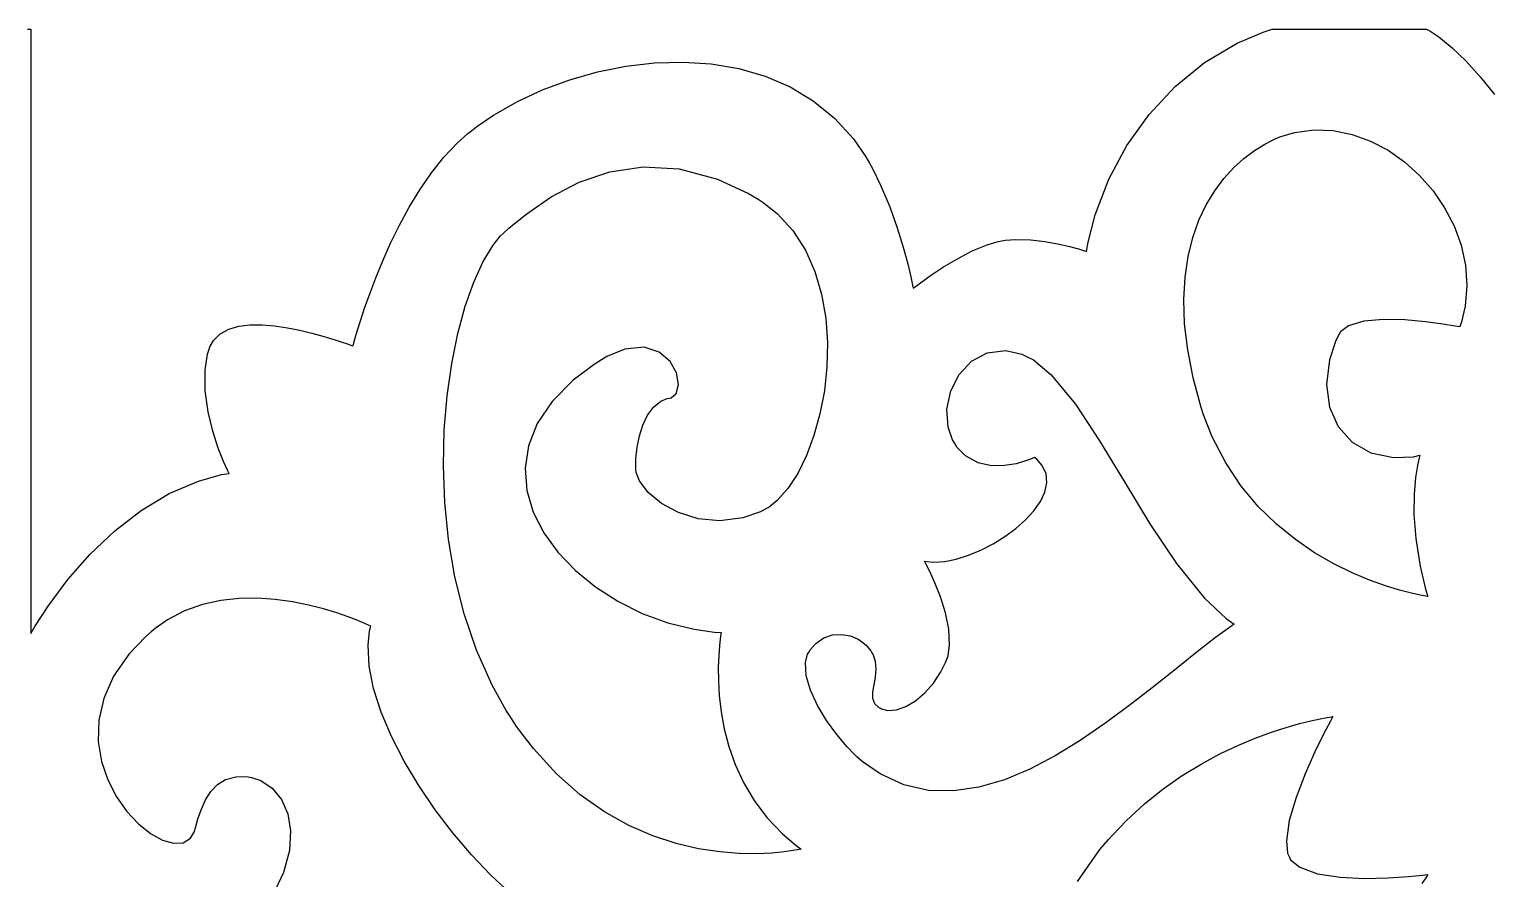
# Model space of a CAD drawing. Extents: x 0 to 750, y 0 to 1216.
# Drawn here: x 187.2 to 425.6, y 740.3 to 878.9 of the extents above; entities that cross this region are included whole.
import ezdxf

# ---------------------------------------------------------------- set-up
doc = ezdxf.new("R2010")
doc.units = 0
doc.layers.get('0').update_dxf_attribs({"linetype": 'CONTINUOUS'})

msp = doc.modelspace()

# ---------------------------------------------------------------- linework, layer by layer
at = {"color": 250}
for p, q in [((186.98, 878.939), (187.519, 878.939)), ((187.519, 878.939), (187.519, 878.939)), ((187.519, 878.939), (187.519, 878.939)), ((187.519, 878.939), (187.519, 877.831)), ((187.519, 877.831), (187.519, 874.702)), ((384.242, 876.642), (388.5, 878.484)), ((388.5, 878.484), (389.968, 878.939)), ((389.968, 878.939), (389.968, 878.939)), ((389.968, 878.939), (391.047, 878.939)), ((391.047, 878.939), (393.898, 878.939)), ((393.898, 878.939), (397.926, 878.939)), ((397.926, 878.939), (402.544, 878.939)), ((402.544, 878.939), (407.166, 878.939)), ((407.166, 878.939), (411.194, 878.939)), ((411.194, 878.939), (414.041, 878.939)), ((414.041, 878.939), (415.124, 878.939)), ((415.124, 878.939), (415.124, 878.939)), ((415.124, 878.939), (415.646, 878.664)), ((415.646, 878.664), (417.128, 877.669)), ((417.128, 877.669), (419.301, 875.905)), ((378.943, 873.481), (384.242, 876.642)), ((419.301, 875.905), (421.573, 873.711)), ((187.519, 874.702), (187.519, 869.841)), ((279.952, 871.982), (284.573, 872.906)), ((284.573, 872.906), (289.238, 873.442)), ((289.238, 873.442), (293.893, 873.573)), ((293.893, 873.573), (298.483, 873.27)), ((298.483, 873.27), (302.956, 872.508)), ((302.956, 872.508), (307.256, 871.269)), ((374.138, 869.569), (378.943, 873.481)), ((421.573, 873.711), (423.894, 871.142)), ((271.059, 869.075), (275.43, 870.698)), ((275.43, 870.698), (279.952, 871.982)), ((307.256, 871.269), (311.331, 869.53)), ((423.894, 871.142), (426.194, 868.26)), ((187.519, 869.841), (187.519, 863.537)), ((266.896, 867.138), (271.059, 869.075)), ((311.331, 869.53), (315.123, 867.262)), ((369.888, 865.018), (374.138, 869.569)), ((262.992, 864.909), (266.896, 867.138)), ((315.123, 867.262), (318.581, 864.443)), ((187.519, 863.537), (187.519, 856.075)), ((259.405, 862.415), (260.27, 863.078)), ((260.27, 863.078), (262.992, 864.909)), ((318.581, 864.443), (321.651, 861.056)), ((366.25, 859.938), (369.888, 865.018)), ((257.067, 860.393), (258.793, 861.945)), ((258.793, 861.945), (259.405, 862.415)), ((321.651, 861.056), (323.698, 858.107)), ((388.772, 860.203), (390.017, 860.841)), ((390.017, 860.841), (390.447, 861.028)), ((390.447, 861.028), (391.199, 861.353)), ((391.199, 861.353), (393.573, 862.062)), ((393.573, 862.062), (396.734, 862.499)), ((396.734, 862.499), (399.884, 862.39)), ((399.884, 862.39), (402.982, 861.773)), ((402.982, 861.773), (405.984, 860.693)), ((405.984, 860.693), (408.845, 859.19)), ((254.881, 858.068), (257.067, 860.393)), ((323.698, 858.107), (324.277, 857.067)), ((363.298, 854.445), (366.25, 859.938)), ((385.36, 857.867), (387.064, 859.151)), ((387.064, 859.151), (388.772, 860.203)), ((408.845, 859.19), (411.529, 857.306)), ((187.519, 856.075), (187.519, 847.746)), ((252.843, 855.504), (254.881, 858.068)), ((281.934, 855.684), (287.376, 856.488)), ((287.376, 856.488), (293.23, 856.16)), ((293.23, 856.16), (299.478, 854.467)), ((324.277, 857.067), (324.761, 856.199)), ((324.761, 856.199), (326.074, 853.507)), ((382.083, 854.583), (383.688, 856.35)), ((383.688, 856.35), (385.36, 857.867)), ((411.529, 857.306), (413.992, 855.091)), ((250.954, 852.756), (252.843, 855.504)), ((272.343, 851.577), (276.918, 853.969)), ((276.918, 853.969), (281.934, 855.684)), ((299.478, 854.467), (304.534, 852.145)), ((326.074, 853.507), (327.582, 849.94)), ((361.086, 848.653), (363.298, 854.445)), ((380.584, 852.565), (382.083, 854.583)), ((413.992, 855.091), (416.186, 852.579)), ((249.216, 849.884), (250.954, 852.756)), ((268.224, 848.727), (272.343, 851.577)), ((304.534, 852.145), (306.108, 851.186)), ((306.108, 851.186), (306.935, 850.685)), ((379.215, 850.293), (380.584, 852.565)), ((416.186, 852.579), (418.073, 849.817)), ((247.627, 846.949), (249.216, 849.884)), ((265.456, 846.458), (268.224, 848.727)), ((306.935, 850.685), (309.226, 848.857)), ((309.226, 848.857), (311.792, 846.067)), ((327.582, 849.94), (328.816, 846.508)), ((359.925, 844.18), (361.086, 848.653)), ((378.012, 847.757), (379.215, 850.293)), ((418.073, 849.817), (419.612, 846.847)), ((187.519, 847.746), (187.519, 838.842)), ((246.187, 844.01), (247.627, 846.949)), ((264.576, 845.654), (265.456, 846.458)), ((328.816, 846.508), (329.792, 843.361)), ((377.014, 844.949), (378.012, 847.757)), ((419.612, 846.847), (420.758, 843.71)), ((244.898, 841.128), (246.187, 844.01)), ((262.891, 843.707), (264.104, 845.22)), ((264.104, 845.22), (264.576, 845.654)), ((311.792, 846.067), (313.836, 842.892)), ((343.494, 843.77), (345.247, 844.296)), ((345.247, 844.296), (345.844, 844.398)), ((345.844, 844.398), (346.417, 844.497)), ((346.417, 844.497), (348.167, 844.624)), ((348.167, 844.624), (350.545, 844.568)), ((350.545, 844.568), (352.866, 844.307)), ((352.866, 844.307), (355.021, 843.922)), ((355.021, 843.922), (356.891, 843.488)), ((359.682, 842.666), (359.925, 844.18)), ((376.245, 841.862), (377.014, 844.949)), ((261.27, 841.026), (262.891, 843.707)), ((313.836, 842.892), (315.389, 839.406)), ((329.792, 843.361), (330.525, 840.655)), ((336.369, 840.14), (338.631, 841.495)), ((338.631, 841.495), (341.048, 842.751)), ((341.048, 842.751), (343.494, 843.77)), ((356.891, 843.488), (358.366, 843.082)), ((358.366, 843.082), (359.332, 842.783)), ((359.332, 842.783), (359.682, 842.666)), ((359.682, 842.666), (359.682, 842.666)), ((375.744, 838.496), (376.245, 841.862)), ((420.758, 843.71), (421.467, 840.451)), ((243.76, 838.362), (244.898, 841.128)), ((259.751, 837.681), (261.27, 841.026)), ((315.389, 839.406), (316.484, 835.685)), ((330.525, 840.655), (331.03, 838.535)), ((334.392, 838.835), (336.369, 840.14)), ((421.467, 840.451), (421.7, 837.113)), ((187.519, 838.842), (187.519, 829.649)), ((242.773, 835.773), (243.76, 838.362)), ((258.366, 833.748), (259.751, 837.681)), ((331.03, 838.535), (331.32, 837.156)), ((331.32, 837.156), (331.415, 836.658)), ((331.415, 836.658), (331.788, 836.951)), ((331.415, 836.658), (331.415, 836.658)), ((331.415, 836.658), (331.415, 836.658)), ((331.788, 836.951), (332.823, 837.724)), ((332.823, 837.724), (334.392, 838.835)), ((375.543, 834.842), (375.744, 838.496)), ((421.7, 837.113), (421.411, 833.737)), ((241.937, 833.416), (242.773, 835.773)), ((316.484, 835.685), (317.154, 831.804)), ((375.677, 830.89), (375.543, 834.842)), ((241.252, 831.356), (241.937, 833.416)), ((257.156, 829.292), (258.366, 833.748)), ((421.411, 833.737), (420.843, 831.187)), ((187.519, 829.649), (187.519, 820.455)), ((218.394, 829.239), (219.783, 829.994)), ((219.783, 829.994), (221.422, 830.464)), ((221.422, 830.464), (223.255, 830.689)), ((223.255, 830.689), (225.225, 830.7)), ((225.225, 830.7), (227.276, 830.538)), ((227.276, 830.538), (229.351, 830.238)), ((229.351, 830.238), (231.392, 829.836)), ((231.392, 829.836), (233.346, 829.366)), ((240.338, 828.354), (240.719, 829.649)), ((240.719, 829.649), (241.252, 831.356)), ((317.154, 831.804), (317.428, 827.839)), ((376.174, 826.639), (375.677, 830.89)), ((401.08, 829.582), (400.865, 829.155)), ((402.382, 830.534), (401.08, 829.582)), ((404.925, 831.296), (402.382, 830.534)), ((408.122, 831.571), (404.925, 831.296)), ((411.589, 831.494), (408.122, 831.571)), ((414.944, 831.201), (411.589, 831.494)), ((417.812, 830.831), (414.944, 831.201)), ((419.813, 830.506), (417.812, 830.831)), ((420.561, 830.368), (419.813, 830.506)), ((420.843, 831.187), (420.561, 830.368)), ((420.561, 830.368), (420.561, 830.368)), ((216.593, 826.728), (216.713, 827.105)), ((216.713, 827.105), (217.311, 828.163)), ((217.311, 828.163), (218.394, 829.239)), ((233.346, 829.366), (235.154, 828.873)), ((235.154, 828.873), (236.759, 828.386)), ((236.759, 828.386), (238.107, 827.945)), ((238.107, 827.945), (239.139, 827.581)), ((239.139, 827.581), (239.801, 827.338)), ((239.801, 827.338), (240.034, 827.25)), ((240.034, 827.25), (240.109, 827.536)), ((240.034, 827.25), (240.034, 827.25)), ((240.034, 827.25), (240.034, 827.25)), ((240.109, 827.536), (240.338, 828.354)), ((256.158, 824.389), (257.156, 829.292)), ((317.428, 827.839), (317.342, 823.863)), ((400.364, 828.163), (399.295, 824.964)), ((400.865, 829.155), (400.364, 828.163)), ((215.937, 823.373), (216.334, 825.92)), ((216.334, 825.92), (216.593, 826.728)), ((280.567, 824.996), (279.367, 824.248)), ((281.449, 825.549), (280.567, 824.996)), ((284.384, 826.749), (281.449, 825.549)), ((287.528, 827.042), (284.384, 826.749)), ((289.988, 826.244), (287.528, 827.042)), ((291.753, 824.724), (289.988, 826.244)), ((292.811, 822.851), (291.753, 824.724)), ((338.917, 822.597), (340.931, 824.763)), ((340.931, 824.763), (343.495, 826.149)), ((343.495, 826.149), (346.519, 826.488)), ((346.519, 826.488), (349.129, 825.895)), ((349.129, 825.895), (349.913, 825.518)), ((349.913, 825.518), (351.015, 824.985)), ((351.015, 824.985), (353.907, 822.519)), ((377.07, 822.078), (376.174, 826.639)), ((399.295, 824.964), (398.801, 820.953)), ((215.933, 819.908), (215.937, 823.373)), ((255.407, 819.111), (256.158, 824.389)), ((279.367, 824.248), (275.974, 821.662)), ((293.153, 820.984), (292.811, 822.851)), ((317.342, 823.863), (316.922, 819.951)), ((337.546, 819.905), (338.917, 822.597)), ((353.907, 822.519), (357.854, 817.767)), ((187.519, 820.455), (187.519, 811.551)), ((275.974, 821.662), (272.508, 818.176)), ((292.769, 819.489), (293.153, 820.984)), ((316.922, 819.951), (316.205, 816.18)), ((378.026, 818.409), (377.07, 822.078)), ((398.801, 820.953), (399.306, 817.28)), ((216.406, 816.511), (215.933, 819.908)), ((254.941, 813.527), (255.407, 819.111)), ((272.508, 818.176), (270.095, 814.585)), ((289.075, 817.263), (290.255, 818.226)), ((290.255, 818.226), (291.285, 818.674)), ((291.285, 818.674), (291.645, 818.737)), ((291.645, 818.737), (291.948, 818.79)), ((291.948, 818.79), (292.769, 819.489)), ((336.907, 816.952), (337.546, 819.905)), ((357.854, 817.767), (361.819, 811.787)), ((378.4, 817.203), (378.026, 818.409)), ((217.182, 813.347), (216.406, 816.511)), ((287.332, 814.352), (288.102, 815.943)), ((288.102, 815.943), (289.075, 817.263)), ((316.205, 816.18), (315.219, 812.624)), ((337.092, 813.999), (336.907, 816.952)), ((378.774, 815.989), (378.4, 817.203)), ((380.182, 812.43), (378.774, 815.989)), ((399.306, 817.28), (400.731, 814.095)), ((218.087, 810.592), (217.182, 813.347)), ((254.798, 807.709), (254.941, 813.527)), ((270.095, 814.585), (268.658, 810.941)), ((286.759, 812.581), (287.332, 814.352)), ((337.806, 811.915), (337.092, 813.999)), ((400.731, 814.095), (402.996, 811.562)), ((187.519, 811.551), (187.519, 803.226)), ((218.95, 808.411), (218.087, 810.592)), ((268.658, 810.941), (268.122, 807.29)), ((286.194, 808.838), (286.381, 810.712)), ((286.381, 810.712), (286.759, 812.581)), ((315.219, 812.624), (314, 809.357)), ((338.193, 811.315), (337.806, 811.915)), ((338.547, 810.761), (338.193, 811.315)), ((339.966, 809.329), (338.547, 810.761)), ((361.819, 811.787), (365.848, 805.102)), ((382.372, 808.168), (380.182, 812.43)), ((402.996, 811.562), (406.023, 809.83)), ((219.595, 806.979), (218.95, 808.411)), ((286.169, 807.491), (286.194, 808.838)), ((314, 809.357), (312.576, 806.454)), ((342.012, 808.186), (339.966, 809.329)), ((344.172, 807.709), (342.012, 808.186)), ((348.21, 808.038), (346.29, 807.72)), ((349.775, 808.486), (348.21, 808.038)), ((350.828, 808.888), (349.775, 808.486)), ((351.215, 809.061), (350.828, 808.888)), ((351.554, 808.785), (351.215, 809.061)), ((351.215, 809.061), (351.215, 809.061)), ((352.426, 807.773), (351.554, 808.785)), ((384.891, 804.386), (382.372, 808.168)), ((406.023, 809.83), (409.734, 809.061)), ((409.734, 809.061), (412.997, 809.188)), ((412.997, 809.188), (414.048, 809.406)), ((413.932, 808.986), (413.657, 807.755)), ((414.048, 809.406), (413.932, 808.986)), ((414.048, 809.406), (414.048, 809.406)), ((214.868, 805.215), (218.584, 806.259)), ((218.584, 806.259), (219.848, 806.461)), ((219.848, 806.461), (219.595, 806.979)), ((219.848, 806.461), (219.848, 806.461)), ((255.013, 801.73), (254.798, 807.709)), ((268.122, 807.29), (268.413, 803.677)), ((286.194, 807.043), (286.169, 807.491)), ((286.217, 806.584), (286.194, 807.043)), ((286.761, 805.226), (286.217, 806.584)), ((312.576, 806.454), (310.981, 803.995)), ((346.29, 807.72), (344.172, 807.709)), ((353.074, 806.383), (352.426, 807.773)), ((353.212, 804.919), (353.074, 806.383)), ((413.346, 805.773), (413.113, 803.084)), ((413.657, 807.755), (413.346, 805.773)), ((210.07, 803.151), (214.868, 805.215)), ((268.413, 803.677), (269.452, 800.156)), ((288.196, 803.338), (286.761, 805.226)), ((290.359, 801.557), (288.196, 803.338)), ((310.981, 803.995), (309.247, 802.047)), ((352.171, 801.878), (352.891, 803.406)), ((352.891, 803.406), (353.212, 804.919)), ((365.848, 805.102), (370, 798.244)), ((387.675, 801.056), (384.891, 804.386)), ((187.519, 803.226), (187.519, 795.764)), ((205.493, 800.393), (210.07, 803.151)), ((255.625, 795.658), (255.013, 801.73)), ((293.118, 800.068), (290.359, 801.557)), ((307.901, 800.961), (307.405, 800.686)), ((309.247, 802.047), (307.901, 800.961)), ((351.102, 800.361), (352.171, 801.878)), ((390.648, 798.153), (387.675, 801.056)), ((413.113, 803.084), (413.078, 799.747)), ((201.187, 797.063), (205.493, 800.393)), ((269.452, 800.156), (271.166, 796.777)), ((296.336, 799.056), (293.118, 800.068)), ((299.881, 798.703), (296.336, 799.056)), ((303.615, 799.183), (299.881, 798.703)), ((306.518, 800.202), (303.615, 799.183)), ((307.405, 800.686), (306.518, 800.202)), ((348.139, 797.479), (349.741, 798.883)), ((349.741, 798.883), (351.102, 800.361)), ((413.078, 799.747), (413.36, 795.814)), ((197.192, 793.27), (201.187, 797.063)), ((271.166, 796.777), (273.479, 793.581)), ((344.436, 794.985), (346.352, 796.17)), ((346.352, 796.17), (348.139, 797.479)), ((370, 798.244), (374.336, 791.736)), ((393.739, 795.648), (390.648, 798.153)), ((187.519, 795.764), (187.519, 789.457)), ((256.668, 789.566), (255.625, 795.658)), ((340.428, 793.111), (342.442, 793.958)), ((342.442, 793.958), (344.436, 794.985)), ((396.875, 793.51), (393.739, 795.648)), ((413.36, 795.814), (414.08, 791.337)), ((193.552, 789.146), (197.192, 793.27)), ((273.479, 793.581), (276.315, 790.617)), ((333.236, 792.148), (333.615, 792.06)), ((333.478, 791.697), (333.236, 792.148)), ((333.236, 792.148), (333.236, 792.148)), ((334.104, 790.451), (333.478, 791.697)), ((333.615, 792.06), (334.794, 791.968)), ((334.794, 791.968), (336.55, 792.092)), ((336.55, 792.092), (338.446, 792.48)), ((338.446, 792.48), (340.428, 793.111)), ((374.336, 791.736), (378.908, 786.098)), ((399.986, 791.714), (396.875, 793.51)), ((403.003, 790.236), (399.986, 791.714)), ((187.519, 789.457), (187.519, 784.595)), ((190.314, 784.8), (193.552, 789.146)), ((258.182, 783.53), (256.668, 789.566)), ((276.315, 790.617), (279.6, 787.94)), ((334.949, 788.592), (334.104, 790.451)), ((405.85, 789.044), (403.003, 790.236)), ((408.453, 788.113), (405.85, 789.044)), ((414.08, 791.337), (414.976, 787.594)), ((279.6, 787.94), (283.256, 785.594)), ((335.855, 786.292), (334.949, 788.592)), ((410.746, 787.411), (408.453, 788.113)), ((412.651, 786.913), (410.746, 787.411)), ((414.105, 786.592), (412.651, 786.913)), ((415.029, 786.419), (414.105, 786.592)), ((414.976, 787.594), (415.354, 786.366)), ((187.519, 784.595), (187.519, 781.466)), ((188.172, 781.498), (190.314, 784.8)), ((215.513, 785.075), (212.598, 784.042)), ((218.492, 785.728), (215.513, 785.075)), ((221.492, 786.045), (218.492, 785.728)), ((224.469, 786.077), (221.492, 786.045)), ((227.373, 785.872), (224.469, 786.077)), ((230.166, 785.481), (227.373, 785.872)), ((232.796, 784.955), (230.166, 785.481)), ((235.224, 784.338), (232.796, 784.955)), ((237.4, 783.678), (235.224, 784.338)), ((283.256, 785.594), (287.211, 783.622)), ((336.663, 783.724), (335.855, 786.292)), ((378.908, 786.098), (382.443, 782.754)), ((415.354, 786.366), (415.029, 786.419)), ((415.354, 786.366), (415.354, 786.366)), ((209.795, 782.574), (207.768, 781.163)), ((212.598, 784.042), (209.795, 782.574)), ((239.282, 783.033), (237.4, 783.678)), ((240.824, 782.443), (239.282, 783.033)), ((241.982, 781.964), (240.824, 782.443)), ((242.71, 781.636), (241.982, 781.964)), ((260.204, 777.617), (258.182, 783.53)), ((287.211, 783.622), (291.386, 782.084)), ((291.386, 782.084), (295.708, 781.018)), ((337.211, 781.061), (336.663, 783.724)), ((382.443, 782.754), (383.773, 781.865)), ((383.773, 781.865), (383, 781.329)), ((187.519, 780.359), (188.172, 781.498)), ((187.519, 781.466), (187.519, 780.359)), ((187.519, 780.359), (187.519, 780.359)), ((206.188, 779.798), (203.562, 777.018)), ((207.148, 780.627), (206.188, 779.798)), ((207.768, 781.163), (207.148, 780.627)), ((242.504, 778.422), (242.759, 780.768)), ((242.963, 781.516), (242.71, 781.636)), ((242.759, 780.768), (242.963, 781.516)), ((242.963, 781.516), (242.963, 781.516)), ((295.708, 781.018), (298.999, 780.546)), ((298.999, 780.546), (300.101, 780.478)), ((299.946, 779.48), (299.811, 778.302)), ((300.056, 780.221), (299.946, 779.48)), ((300.101, 780.478), (300.056, 780.221)), ((300.101, 780.478), (300.101, 780.478)), ((315.527, 778.697), (316.829, 779.6)), ((316.829, 779.6), (318.257, 780.094)), ((318.257, 780.094), (319.737, 780.196)), ((319.737, 780.196), (321.193, 779.939)), ((321.193, 779.939), (322.552, 779.335)), ((337.34, 778.478), (337.211, 781.061)), ((380.735, 779.653), (377.472, 777.117)), ((383, 781.329), (380.735, 779.653)), ((242.671, 775.01), (242.504, 778.422)), ((262.768, 771.899), (260.204, 777.617)), ((299.811, 778.302), (299.689, 776.736)), ((314.185, 776.975), (314.426, 777.36)), ((314.426, 777.36), (314.653, 777.723)), ((314.653, 777.723), (315.527, 778.697)), ((322.552, 779.335), (323.74, 778.411)), ((323.74, 778.411), (324.488, 777.519)), ((324.488, 777.519), (324.681, 777.187)), ((324.681, 777.187), (324.861, 776.877)), ((337.093, 776.697), (337.34, 778.478)), ((377.472, 777.117), (374.011, 774.351)), ((203.562, 777.018), (201.013, 773.37)), ((243.403, 771.352), (242.671, 775.01)), ((299.689, 776.736), (299.616, 774.834)), ((299.616, 774.834), (299.633, 772.633)), ((313.846, 775.578), (314.185, 776.975)), ((313.975, 773.441), (313.846, 775.578)), ((324.861, 776.877), (325.217, 775.829)), ((325.217, 775.829), (325.342, 774.488)), ((335.94, 774.097), (336.695, 775.621)), ((336.695, 775.621), (336.89, 776.15)), ((336.89, 776.15), (337.093, 776.697)), ((201.013, 773.37), (199.391, 769.736)), ((299.633, 772.633), (299.777, 770.195)), ((314.679, 771.066), (313.975, 773.441)), ((325.207, 773.194), (324.966, 771.97)), ((325.342, 774.488), (325.207, 773.194)), ((334.727, 772.248), (335.94, 774.097)), ((374.011, 774.351), (370.374, 771.454)), ((244.642, 767.507), (243.403, 771.352)), ((265.057, 767.764), (262.768, 771.899)), ((299.777, 770.195), (300.087, 767.556)), ((315.829, 768.59), (314.679, 771.066)), ((324.966, 771.97), (324.769, 770.834)), ((324.769, 770.834), (324.772, 769.807)), ((331.803, 769.369), (333.324, 770.657)), ((333.324, 770.657), (334.727, 772.248)), ((370.374, 771.454), (366.586, 768.512)), ((199.391, 769.736), (198.592, 766.17)), ((246.327, 763.542), (244.642, 767.507)), ((265.916, 766.449), (265.057, 767.764)), ((300.087, 767.556), (300.6, 764.769)), ((317.29, 766.142), (315.829, 768.59)), ((324.772, 769.807), (325.126, 768.914)), ((325.126, 768.914), (325.741, 768.315)), ((325.741, 768.315), (325.983, 768.181)), ((325.983, 768.181), (326.266, 768.022)), ((326.266, 768.022), (327.253, 767.789)), ((327.253, 767.789), (328.694, 767.891)), ((328.694, 767.891), (330.235, 768.431)), ((330.235, 768.431), (331.803, 769.369)), ((366.586, 768.512), (362.673, 765.627)), ((198.592, 766.17), (198.506, 762.73)), ((266.74, 765.182), (265.916, 766.449)), ((269.477, 761.555), (266.74, 765.182)), ((318.934, 763.841), (317.29, 766.142)), ((362.673, 765.627), (358.659, 762.885)), ((392.239, 765.002), (394.398, 765.62)), ((394.398, 765.62), (396.258, 766.089)), ((396.258, 766.089), (397.778, 766.42)), ((397.778, 766.42), (398.918, 766.639)), ((399.461, 766.036), (398.392, 763.997)), ((398.918, 766.639), (399.627, 766.755)), ((399.874, 766.791), (399.461, 766.036)), ((399.627, 766.755), (399.874, 766.791)), ((399.874, 766.791), (399.874, 766.791)), ((399.874, 766.791), (399.874, 766.791)), ((248.401, 759.523), (246.327, 763.542)), ((300.6, 764.769), (301.356, 761.884)), ((320.628, 761.824), (318.934, 763.841)), ((358.659, 762.885), (354.573, 760.384)), ((384.373, 762.063), (387.184, 763.242)), ((387.184, 763.242), (389.819, 764.215)), ((389.819, 764.215), (392.239, 765.002)), ((398.392, 763.997), (396.924, 761.019)), ((198.506, 762.73), (199.032, 759.464)), ((273.225, 757.428), (269.477, 761.555)), ((301.356, 761.884), (302.393, 758.945)), ((321.814, 760.589), (320.628, 761.824)), ((322.239, 760.211), (321.814, 760.589)), ((354.573, 760.384), (350.436, 758.215)), ((378.389, 759.037), (381.427, 760.67)), ((381.427, 760.67), (384.373, 762.063)), ((396.924, 761.019), (395.323, 757.439)), ((199.032, 759.464), (200.057, 756.43)), ((250.804, 755.519), (248.401, 759.523)), ((302.393, 758.945), (303.747, 756.003)), ((323.107, 759.435), (322.239, 760.211)), ((326.008, 757.432), (323.107, 759.435)), ((350.436, 758.215), (346.276, 756.472)), ((375.299, 757.146), (378.389, 759.037)), ((200.057, 756.43), (201.479, 753.681)), ((216.856, 754.56), (217.936, 755.682)), ((217.936, 755.682), (219.28, 756.493)), ((219.28, 756.493), (220.934, 756.931)), ((220.934, 756.931), (222.446, 756.98)), ((222.446, 756.98), (222.94, 756.92)), ((222.94, 756.92), (223.477, 756.856)), ((223.477, 756.856), (225.045, 756.32)), ((225.045, 756.32), (226.893, 755.082)), ((277.103, 753.995), (273.225, 757.428)), ((303.747, 756.003), (305.46, 753.103)), ((329.907, 755.639), (326.008, 757.432)), ((333.908, 754.74), (329.907, 755.639)), ((346.276, 756.472), (342.119, 755.251)), ((372.198, 754.987), (375.299, 757.146)), ((395.323, 757.439), (393.841, 753.597)), ((201.479, 753.681), (203.19, 751.272)), ((215.319, 751.681), (215.998, 753.205)), ((215.998, 753.205), (216.856, 754.56)), ((226.893, 755.082), (228.382, 753.262)), ((228.382, 753.262), (229.41, 750.923)), ((253.478, 751.586), (250.804, 755.519)), ((281.052, 751.208), (277.103, 753.995)), ((337.987, 754.641), (333.908, 754.74)), ((342.119, 755.251), (337.987, 754.641)), ((369.133, 752.538), (372.198, 754.987)), ((393.841, 753.597), (392.744, 749.84)), ((203.19, 751.272), (205.084, 749.254)), ((214.771, 750.069), (215.319, 751.681)), ((229.41, 750.923), (229.875, 748.118)), ((256.36, 747.801), (253.478, 751.586)), ((285.016, 748.997), (281.052, 751.208)), ((305.46, 753.103), (307.567, 750.295)), ((366.141, 749.78), (369.133, 752.538)), ((205.084, 749.254), (207.053, 747.684)), ((214.314, 748.432), (214.422, 748.841)), ((214.422, 748.841), (214.771, 750.069)), ((288.936, 747.3), (285.016, 748.997)), ((307.567, 750.295), (310.11, 747.624)), ((363.947, 747.497), (366.141, 749.78)), ((392.744, 749.84), (392.282, 746.502)), ((207.053, 747.684), (208.993, 746.615)), ((208.993, 746.615), (210.794, 746.1)), ((210.794, 746.1), (212.353, 746.196)), ((212.353, 746.196), (213.561, 746.958)), ((213.561, 746.958), (214.211, 748.041)), ((214.211, 748.041), (214.314, 748.432)), ((229.875, 748.118), (229.669, 744.911)), ((259.395, 744.22), (256.36, 747.801)), ((292.756, 746.054), (288.936, 747.3)), ((296.417, 745.208), (292.756, 746.054)), ((310.11, 747.624), (312.335, 745.716)), ((361.876, 745.098), (363.259, 746.7)), ((363.259, 746.7), (363.947, 747.497)), ((392.282, 746.502), (392.458, 744.499)), ((229.669, 744.911), (228.695, 741.359)), ((262.523, 740.914), (259.395, 744.22)), ((299.864, 744.689), (296.417, 745.208)), ((303.036, 744.439), (299.864, 744.689)), ((305.879, 744.396), (303.036, 744.439)), ((308.333, 744.499), (305.879, 744.396)), ((310.342, 744.689), (308.333, 744.499)), ((311.848, 744.897), (310.342, 744.689)), ((312.794, 745.07), (311.848, 744.897)), ((312.335, 745.716), (313.123, 745.141)), ((313.123, 745.141), (312.794, 745.07)), ((313.123, 745.141), (313.123, 745.141)), ((358.211, 739.856), (361.876, 745.098)), ((392.458, 744.499), (392.723, 743.927)), ((392.723, 743.927), (392.966, 743.409)), ((228.695, 741.359), (227.383, 738.434)), ((392.966, 743.409), (394.444, 742.209)), ((394.444, 742.209), (397.358, 741.13)), ((265.683, 737.944), (262.523, 740.914)), ((397.358, 741.13), (401.027, 740.562)), ((401.027, 740.562), (405.014, 740.378)), ((405.014, 740.378), (408.88, 740.452)), ((408.88, 740.452), (412.182, 740.664)), ((412.182, 740.664), (414.486, 740.883)), ((414.888, 740.325), (414.383, 739.517)), ((414.486, 740.883), (415.354, 740.981)), ((415.227, 740.816), (414.888, 740.325)), ((415.354, 740.981), (415.227, 740.816)), ((415.354, 740.981), (415.354, 740.981)), ((415.354, 740.981), (415.354, 740.981))]:
    msp.add_line(p, q, dxfattribs=at)

doc.saveas('drawing.dxf')
